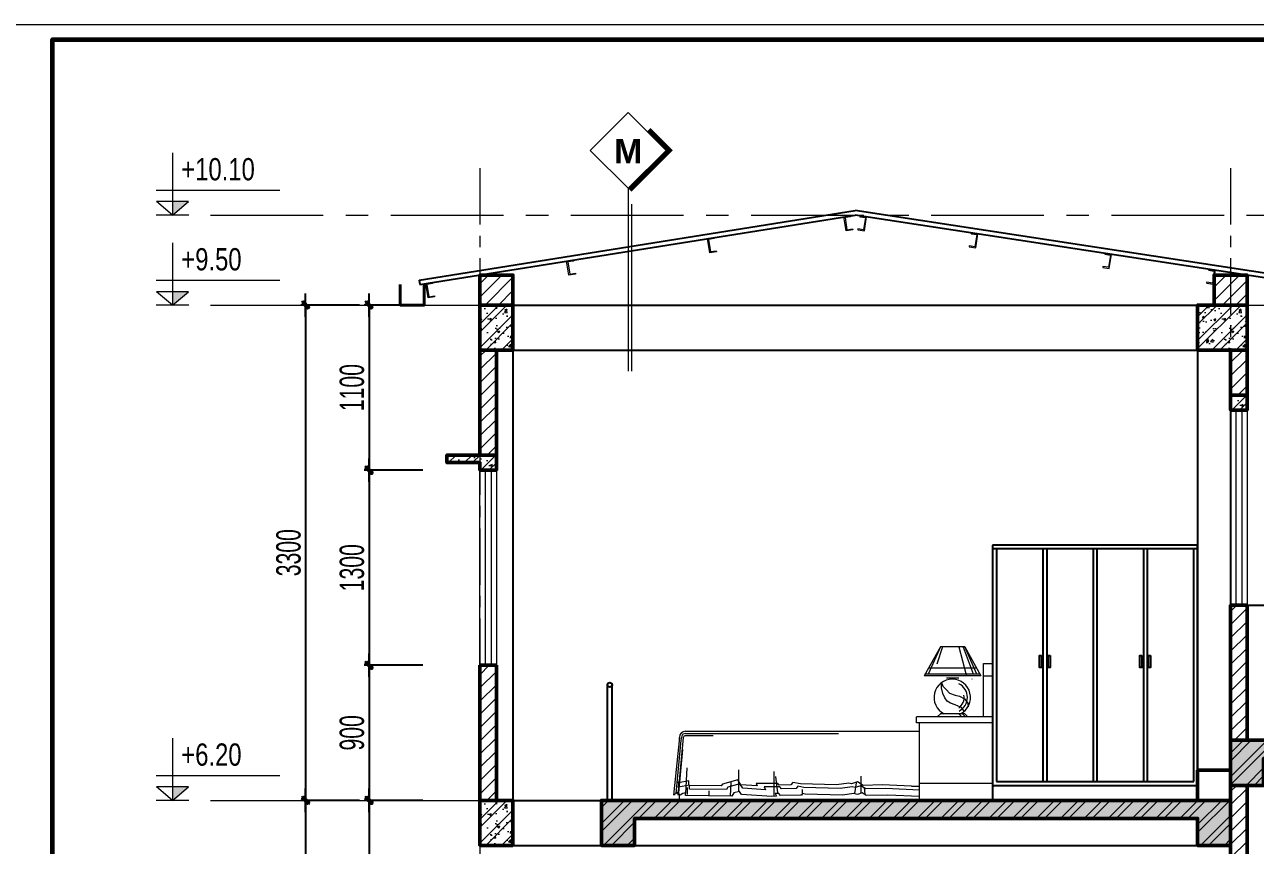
# Model space of a CAD drawing. Header units: millimetres. Extents: x 596422 to 1674380, y -367470 to 58862.
# Drawn here: x 724614 to 732810, y -22681 to -17213 of the extents above; entities that cross this region are included whole.
import ezdxf
from ezdxf.enums import TextEntityAlignment as Align

# ---------------------------------------------------------------- set-up
doc = ezdxf.new("R2010")
doc.units = ezdxf.units.MM
doc.header["$LTSCALE"] = 600
doc.header["$MEASUREMENT"] = 0
doc.linetypes.add('CENTER', pattern=[2, 1.25, -0.25, 0.25, -0.25])
doc.linetypes.add('CENTERX2', pattern=[4, 2.5, -0.5, 0.5, -0.5])
doc.layers.get('0').update_dxf_attribs({"lineweight": 0})
doc.layers.get('Defpoints').update_dxf_attribs({"lineweight": 0})
for name, color, linetype, lineweight in [('EG Dim', 8, 'Continuous', 18), ('LC Hatch', 252, 'Continuous', 9), ('LC Net dam2', 6, 'Continuous', 40), ('LC Net thay', 7, 'Continuous', 25), ('NET KY HIEU', 31, 'Continuous', 20), ('NET THEP', 1, 'Continuous', 20), ('truc', 76, 'CENTER', 9), ('VAT DUNG TV', 253, 'Continuous', 9), ('wall', 30, 'Continuous', 50)]:
    doc.layers.add(name, color=color, linetype=linetype, lineweight=lineweight)
for name, color, linetype in [('Khungten_LCDI', 7, 'Continuous'), ('Kichthuoc', 9, 'Continuous'), ('THIET-BI', 21, 'Continuous')]:
    doc.layers.add(name, color=color, linetype=linetype)
doc.styles.add('CHU THUONG', font='chhbg.shx', dxfattribs={"width": 0.8, "height": 220})
doc.styles.add('CHU TO', font='VHARIALB.TTF')
doc.styles.add('HOATBIF', font='hoatbif.shx', dxfattribs={"width": 0.65})
doc.styles.add('Khungten', font='VHAVAN.TTF', dxfattribs={"width": 0.9, "height": 5000})
doc.styles.add('Title', font='VHAVAN.TTF', dxfattribs={"width": 0.8})
doc.dimstyles.new('1-100', dxfattribs={"dimscale": 300, "dimtxt": 1.2, "dimasz": 0.25, "dimexe": 0.5, "dimexo": 0, "dimgap": 0.3, "dimtad": 1, "dimdec": 0, "dimzin": 0, "dimdsep": 46, "dimtxsty": 'HOATBIF', "dimblk1": 'DOT', "dimblk2": 'DOT', "dimsah": 1, "dimcen": -1, "dimdle": 1, "dimclrd": 256, "dimclre": 256, "dimclrt": 4, "dimadec": 3, "dimazin": 2, "dimtfac": 0.333333, "dimtdec": 0, "dimtix": 1, "dimtmove": 2, "dimatfit": 3, "dimldrblk": 'DOT', "dimfxl": 1, "dimtvp": 0.833333, "dimtolj": 1, "dimtzin": 0, "dimarcsym": 0})

# ---------------------------------------------------------------- blocks, each defined once
blk = doc.blocks.new('LCDI-new')
at = {"layer": 'Defpoints', "lineweight": 0}
blk.add_lwpolyline([(-1626044.71, 488105.01), (-1626044.71, 488402.01), (-1625624.71, 488402.01), (-1625624.71, 488105.01)], close=True, dxfattribs=at)
at = {"layer": 'Khungten_LCDI', "color": 5, "lineweight": 60}
blk.add_lwpolyline([(-1626032.71, 488107.01), (-1626032.71, 488400.01), (-1625626.71, 488400.01), (-1625626.71, 488107.01)], close=True, dxfattribs=at)
at = {"color": 2, "style": 'Title', "width": 1.824646}
for tag, p, p2 in [('TENBANVE1', (-1625663.58, 488164.65), (-1625629.32, 488164.65)), ('TENBANVE2', (-1625663.58, 488157.89), (-1625629.32, 488157.89))]:
    blk.add_attdef(tag, text='', height=2.5, dxfattribs=at).set_placement(p, p2, align=Align.FIT)
at = {"color": 7, "style": 'Khungten', "width": 0.8}
for tag, p in [('REVISION', (-1625637.72, 488146.05)), ('NGAYHT', (-1625637.25, 488137.42))]:
    blk.add_attdef(tag, text='', height=2, dxfattribs=at).set_placement(p, align=Align.CENTER)
at = {"color": 2, "style": 'Title', "width": 0.7}
blk.add_attdef('SOBANVE', text='', height=2.5, dxfattribs=at).set_placement((-1625637.09, 488114.55), align=Align.CENTER)
blk = doc.blocks.new('DOT')
at = {"layer": 'Kichthuoc'}
blk.add_line((-3, 0), (3, 0), dxfattribs=at)
at = {"layer": 'Kichthuoc', "color": 4}
blk.add_line((-1, -1), (1, 1), dxfattribs=at)
blk.add_lwpolyline([(0.5, 1), (-1, -0.5), (-0.5, -1), (1, 0.5)], close=True, dxfattribs=at)
blk = doc.blocks.new('*D226')
at = {"layer": 'Defpoints', "color": 0, "transparency": 16777216}
for p in [(726844, -22381.1), (726485.3, -25681.1), (726844, -25681.1)]:
    blk.add_point(p, dxfattribs=at)
at = {"layer": 'EG Dim', "lineweight": -2, "transparency": 16777216}
for p, q in [((726844, -22381.1), (726452.8, -22381.1)), ((726485.3, -22407.1), (726485.3, -25655.1)), ((726844, -25681.1), (726452.8, -25681.1))]:
    blk.add_line(p, q, dxfattribs=at)
at = {"layer": 'EG Dim', "lineweight": -2, "transparency": 16777216, "xscale": 26, "yscale": 26, "zscale": 26}
for p, rotation in [((726485.3, -22381.1), 90), ((726485.3, -25681.1), 270)]:
    blk.add_blockref('DOT', p, dxfattribs=dict(at, rotation=rotation))
at = {"layer": 'EG Dim', "color": 4, "transparency": 16777216, "insert": (726371.6, -24031.1), "char_height": 162.5, "attachment_point": 5, "rotation": 90, "style": 'HOATBIF'}
blk.add_mtext('\\A1;3300', dxfattribs=at)
blk = doc.blocks.new('_Dot')
at = {"color": 0, "linetype": 'ByBlock', "lineweight": -2}
blk.add_line((-0.5, 0), (-1, 0), dxfattribs=at)
at = {"color": 0, "linetype": 'ByBlock', "const_width": 0.5}
blk.add_lwpolyline([(-0.25, 0, 1), (0.25, 0, 1)], format="xyb", close=True, dxfattribs=at)
blk = doc.blocks.new('*D227')
at = {"layer": 'Defpoints', "color": 0, "transparency": 16777216}
for p in [(726844, -19081.1), (726485.3, -22381.1), (726844, -22381.1)]:
    blk.add_point(p, dxfattribs=at)
at = {"layer": 'EG Dim', "lineweight": -2, "transparency": 16777216}
for p, q in [((726844, -19081.1), (726452.8, -19081.1)), ((726485.3, -19107.1), (726485.3, -22355.1)), ((726844, -22381.1), (726452.8, -22381.1))]:
    blk.add_line(p, q, dxfattribs=at)
at = {"layer": 'EG Dim', "lineweight": -2, "transparency": 16777216, "xscale": 26, "yscale": 26, "zscale": 26}
for p, rotation in [((726485.3, -19081.1), 90), ((726485.3, -22381.1), 270)]:
    blk.add_blockref('DOT', p, dxfattribs=dict(at, rotation=rotation))
at = {"layer": 'EG Dim', "color": 4, "transparency": 16777216, "insert": (726371.6, -20731.1), "char_height": 162.5, "attachment_point": 5, "rotation": 90, "style": 'HOATBIF'}
blk.add_mtext('\\A1;3300', dxfattribs=at)
blk = doc.blocks.new('*D233')
at = {"layer": 'Defpoints', "color": 0, "transparency": 16777216}
for p in [(727266.4, -22381.1), (726907.6, -23481.1), (727266.4, -23481.1)]:
    blk.add_point(p, dxfattribs=at)
at = {"layer": 'EG Dim', "lineweight": -2, "transparency": 16777216}
for p, q in [((727266.4, -22381.1), (726875.1, -22381.1)), ((726907.6, -22407.1), (726907.6, -23455.1)), ((727266.4, -23481.1), (726875.1, -23481.1))]:
    blk.add_line(p, q, dxfattribs=at)
at = {"layer": 'EG Dim', "lineweight": -2, "transparency": 16777216, "xscale": 26, "yscale": 26, "zscale": 26}
for p, rotation in [((726907.6, -22381.1), 90), ((726907.6, -23481.1), 270)]:
    blk.add_blockref('DOT', p, dxfattribs=dict(at, rotation=rotation))
at = {"layer": 'EG Dim', "color": 4, "transparency": 16777216, "insert": (726793.9, -22931.1), "char_height": 162.5, "attachment_point": 5, "rotation": 90, "style": 'HOATBIF'}
blk.add_mtext('\\A1;1100', dxfattribs=at)
blk = doc.blocks.new('*D234')
at = {"layer": 'Defpoints', "color": 0, "transparency": 16777216}
for p in [(727266.4, -21481.1), (726907.6, -22381.1), (727266.4, -22381.1)]:
    blk.add_point(p, dxfattribs=at)
at = {"layer": 'EG Dim', "lineweight": -2, "transparency": 16777216}
for p, q in [((727266.4, -21481.1), (726875.1, -21481.1)), ((726907.6, -21507.1), (726907.6, -22355.1)), ((727266.4, -22381.1), (726875.1, -22381.1))]:
    blk.add_line(p, q, dxfattribs=at)
at = {"layer": 'EG Dim', "lineweight": -2, "transparency": 16777216, "xscale": 26, "yscale": 26, "zscale": 26}
for p, rotation in [((726907.6, -21481.1), 90), ((726907.6, -22381.1), 270)]:
    blk.add_blockref('DOT', p, dxfattribs=dict(at, rotation=rotation))
at = {"layer": 'EG Dim', "color": 4, "transparency": 16777216, "insert": (726793.9, -21931.1), "char_height": 162.5, "attachment_point": 5, "rotation": 90, "style": 'HOATBIF'}
blk.add_mtext('\\A1;900', dxfattribs=at)
blk = doc.blocks.new('*D235')
at = {"layer": 'Defpoints', "color": 0, "transparency": 16777216}
for p in [(727266.4, -20181.1), (726907.6, -21481.1), (727266.4, -21481.1)]:
    blk.add_point(p, dxfattribs=at)
at = {"layer": 'EG Dim', "lineweight": -2, "transparency": 16777216}
for p, q in [((727266.4, -20181.1), (726875.1, -20181.1)), ((726907.6, -20207.1), (726907.6, -21455.1)), ((727266.4, -21481.1), (726875.1, -21481.1))]:
    blk.add_line(p, q, dxfattribs=at)
at = {"layer": 'EG Dim', "lineweight": -2, "transparency": 16777216, "xscale": 26, "yscale": 26, "zscale": 26}
for p, rotation in [((726907.6, -20181.1), 90), ((726907.6, -21481.1), 270)]:
    blk.add_blockref('DOT', p, dxfattribs=dict(at, rotation=rotation))
at = {"layer": 'EG Dim', "color": 4, "transparency": 16777216, "insert": (726793.9, -20831.1), "char_height": 162.5, "attachment_point": 5, "rotation": 90, "style": 'HOATBIF'}
blk.add_mtext('\\A1;1300', dxfattribs=at)
blk = doc.blocks.new('*D236')
at = {"layer": 'Defpoints', "color": 0, "transparency": 16777216}
for p in [(727266.4, -19081.1), (726907.6, -20181.1), (727266.4, -20181.1)]:
    blk.add_point(p, dxfattribs=at)
at = {"layer": 'EG Dim', "lineweight": -2, "transparency": 16777216}
for p, q in [((727266.4, -19081.1), (726875.1, -19081.1)), ((726907.6, -19107.1), (726907.6, -20155.1)), ((727266.4, -20181.1), (726875.1, -20181.1))]:
    blk.add_line(p, q, dxfattribs=at)
at = {"layer": 'EG Dim', "lineweight": -2, "transparency": 16777216, "xscale": 26, "yscale": 26, "zscale": 26}
for p, rotation in [((726907.6, -19081.1), 90), ((726907.6, -20181.1), 270)]:
    blk.add_blockref('DOT', p, dxfattribs=dict(at, rotation=rotation))
at = {"layer": 'EG Dim', "color": 4, "transparency": 16777216, "insert": (726793.9, -19631.1), "char_height": 162.5, "attachment_point": 5, "rotation": 90, "style": 'HOATBIF'}
blk.add_mtext('\\A1;1100', dxfattribs=at)
blk = doc.blocks.new('coss')
at = {"layer": 'NET KY HIEU', "color": 7}
for p, q in [((0, 544), (0, 0)), ((938, 215), (-142, 215)), ((0, 0), (-141, 117)), ((141, 117), (-141, 117)), ((0, 0), (141, 117))]:
    blk.add_line(p, q, dxfattribs=at)
at = {"layer": 'NET KY HIEU', "color": 1, "ltscale": 600}
blk.add_line((142, 0), (-142, 0), dxfattribs=at)
at = {"layer": 'NET KY HIEU', "ltscale": 600}
blk.add_solid([(0, 0), (0, 117), (141, 117)], dxfattribs=at)
at = {"layer": 'NET KY HIEU', "color": 4, "style": 'CHU THUONG', "width": 0.8}
blk.add_attdef('%%P0.000', text='', height=195, dxfattribs=at).set_placement((77, 400), align=Align.MIDDLE_LEFT)
blk = doc.blocks.new('*U237')
at = {"layer": 'NET KY HIEU', "color": 1, "lineweight": -2, "ltscale": 600}
blk.add_line((30, -145), (30, -1663), dxfattribs=at)
blk.add_wipeout([(0, 688), (-344, 344), (0, 0), (344, 344)])
at = {"layer": 'NET KY HIEU', "color": 7, "lineweight": -2, "ltscale": 600}
blk.add_line((0, 0), (0, -1663), dxfattribs=at)
at = {"layer": 'NET KY HIEU', "color": 7, "linetype": 'Continuous', "lineweight": -2}
blk.add_lwpolyline([(0, 0), (344, 344), (0, 688), (-344, 344)], close=True, dxfattribs=at)
at = {"layer": 'NET KY HIEU', "linetype": 'Continuous', "lineweight": -2, "const_width": 44.2}
blk.add_lwpolyline([(16, -16), (375, 344), (188, 532)], dxfattribs=at)
at = {"layer": 'NET KY HIEU', "color": 4, "lineweight": -2, "style": 'CHU TO'}
blk.add_attdef('N1', text='', height=221, dxfattribs=at).set_placement((0, 336), align=Align.MIDDLE)
blk = doc.blocks.new('bed9')
for p, q in [((1930.9, 1136.2), (1812.1, 922.5)), ((1930.9, 1136.2), (1840.9, 933.8)), ((1947.4, 1136.2), (1904, 1008.6)), ((2110.9, 1136.2), (1930.9, 1136.2)), ((2067.9, 1135.3), (2120.8, 930.2)), ((2099.5, 1134.1), (2174.7, 935.9)), ((2200.9, 933.8), (2110.9, 1136.2)), ((2110.9, 1136.2), (2229.6, 922.5)), ((2250, 618.8), (2250, 1012.5)), ((2250, 1012.5), (2317.5, 1012.5)), ((2317.5, 0), (2317.5, 1012.5)), ((2229.6, 922.5), (1812.1, 922.5)), ((2223.4, 933.8), (1818.4, 933.8)), ((2198.4, 978.8), (1843.4, 978.8)), ((2250, 922.5), (2317.5, 922.5)), ((1938.9, 871.4), (1950.3, 846.3)), ((1938.9, 862.2), (1938.9, 871.4)), ((1938.9, 832.6), (1938.9, 862.2)), ((1948.1, 791.5), (1938.9, 832.6)), ((1950.3, 846.3), (1973.2, 821.2)), ((1973.2, 821.2), (1998.3, 793.8)), ((2068.4, 903.3), (1975.9, 903.3)), ((1964, 759.6), (1948.1, 791.5)), ((1982.3, 734.5), (1964, 759.6)), ((2005.1, 718.6), (1982.3, 734.5)), ((1998.3, 793.8), (2039.4, 777.9)), ((2039.4, 777.9), (2071.3, 771)), ((2071.3, 771), (2110.1, 750.5)), ((2110.1, 750.5), (2133, 718.6)), ((1930.9, 641.2), (1908.4, 618.8)), ((2110.9, 641.2), (1930.9, 641.2)), ((2039.4, 707.2), (2005.1, 718.6)), ((2062.2, 698.1), (2039.4, 707.2)), ((2087.3, 686.7), (2062.2, 698.1)), ((2066.8, 641.5), (2086.1, 620.3)), ((2107.8, 659.3), (2087.3, 686.7)), ((2095.7, 641.5), (2113, 622.2)), ((2110.9, 641.2), (2133.4, 618.8)), ((2133, 718.6), (2137.5, 693.5)), ((2317.5, 618.8), (1755, 618.8)), ((1755, 573.8), (1755, 618.8)), ((2317.5, 573.8), (1755, 573.8)), ((1777.5, 0), (1777.5, 573.8)), ((-42.6, 39.3), (3, 464.3)), ((-8.4, 39.3), (29.5, 464.3)), ((0, 436.8), (0, 466.4)), ((18.1, 475.7), (10.5, 445.4)), ((25.7, 490.9), (18.1, 475.7)), ((48.5, 494.7), (25.7, 490.9)), ((29.5, 464.3), (37.1, 479.5)), ((37.1, 479.5), (63.7, 479.5)), ((45, 511.4), (1777.5, 511.4)), ((45, 494.6), (1176.8, 494.6)), ((63.7, 479.5), (249.9, 479.5)), ((10.5, 445.4), (-27.4, 50.7)), ((-4.6, 54.5), (25.7, 377.1)), ((48.5, 50.7), (56.1, 240.4)), ((439.8, 65.8), (439.8, 225.2)), ((702, 31.7), (702, 213.9)), ((70.5, 144.4), (-7.8, 128.7)), ((-7.8, 128.7), (-6.6, 139.9)), ((-6.8, 96.5), (-2.3, 138.5)), ((-5.9, 97.1), (-6.8, 96.5)), ((74.5, 113.1), (-5.9, 97.1)), ((59.9, 43.1), (59.9, 96.2)), ((70.5, 109.8), (70.5, 144.4)), ((309, 107.2), (70.5, 109.8)), ((74.5, 83.8), (74.5, 113.1)), ((317.9, 120.5), (309, 107.2)), ((431, 151.3), (317.9, 120.5)), ((358.6, 97.2), (347.6, 80.8)), ((447.9, 121.6), (358.6, 97.2)), ((379, 31.7), (382.8, 138)), ((454.7, 115.8), (431, 151.3)), ((468.8, 90.3), (447.9, 121.6)), ((575.3, 107.6), (454.7, 115.8)), ((568, 125.8), (575.3, 107.6)), ((728.1, 125.8), (568, 125.8)), ((743.4, 99.5), (627.9, 99.5)), ((627.9, 99.5), (636.1, 78.9)), ((728.6, 54.5), (713.4, 175.9)), ((738.8, 111.4), (728.1, 125.8)), ((824.9, 113.7), (738.8, 111.4)), ((754.4, 84.9), (743.4, 99.5)), ((838, 133.3), (824.9, 113.7)), ((895.7, 121.8), (838, 133.3)), ((875, 104.5), (863.8, 87.7)), ((919.8, 95.5), (875, 104.5)), ((1161.8, 114.5), (895.7, 121.8)), ((1189.6, 88.2), (919.8, 95.5)), ((1253.9, 127.1), (1161.8, 114.5)), ((1278.9, 100.3), (1189.6, 88.2)), ((1274.1, 121.3), (1253.9, 127.1)), ((1318.6, 136.1), (1274.1, 121.3)), ((1301.2, 94), (1278.9, 100.3)), ((1298.4, 50.7), (1309.8, 130.4)), ((1342.3, 107.6), (1301.2, 94)), ((1358.8, 111), (1318.6, 136.1)), ((1379.2, 84.6), (1342.3, 107.6)), ((1344, 54.5), (1344, 179.7)), ((1500.6, 114.4), (1358.8, 111)), ((1374.4, 43.1), (1370.6, 96.2)), ((1717.1, 103.8), (1500.6, 114.4)), ((1717.1, 103.8), (1771.3, 103.8)), ((2317.5, 123.8), (1777.5, 123.8)), ((-19.8, 58.3), (-42.6, 39.3)), ((-27.4, 50.7), (-12.2, 58.3)), ((-0.8, 46.9), (-19.8, 58.3)), ((-12.2, 58.3), (-8.4, 39.3)), ((6.7, 39.3), (-0.8, 46.9)), ((0, 0), (0, 46)), ((0, 0), (2317.5, 0)), ((25.7, 50.7), (6.7, 39.3)), ((44.7, 54.5), (25.7, 50.7)), ((44.7, 35.5), (44.7, 54.5)), ((386.6, 31.7), (44.7, 35.5)), ((347.6, 80.8), (74.5, 83.8)), ((219.5, 31.7), (219.5, 69.6)), ((401.8, 54.5), (386.6, 31.7)), ((443.6, 65.8), (401.8, 54.5)), ((458.8, 43.1), (443.6, 65.8)), ((683, 27.9), (458.8, 43.1)), ((636.1, 78.9), (468.8, 90.3)), ((717.2, 31.7), (683, 27.9)), ((736.2, 50.7), (709.6, 50.7)), ((709.6, 50.7), (717.2, 31.7)), ((747.5, 35.5), (736.2, 50.7)), ((895.7, 39.3), (747.5, 35.5)), ((863.8, 87.7), (754.4, 84.9)), ((903.3, 39.3), (895.7, 39.3)), ((910.9, 50.7), (903.3, 39.3)), ((910.9, 50.7), (910.9, 81)), ((929.9, 46.9), (910.9, 50.7)), ((1207.2, 39.3), (929.9, 46.9)), ((1290.8, 50.7), (1207.2, 39.3)), ((1317.4, 43.1), (1290.8, 50.7)), ((1351.6, 54.5), (1317.4, 43.1)), ((1382, 35.5), (1351.6, 54.5)), ((1526.9, 88.1), (1379.2, 84.6)), ((1541.5, 39.3), (1382, 35.5)), ((1777.5, 75.8), (1526.9, 88.1)), ((1777.5, 27.7), (1541.5, 39.3))]:
    blk.add_line(p, q)
for centre, radius, start, end in [((2018.8, 761.9), 135, 296.68484, 243.31516), ((2018.8, 761.9), 112.5, 296.68484, 63.84527), ((2164.5, 900.6), 0.562, 270, 0), ((2005.6, 763.1), 101.2, 306.98075, 8.52996), ((45, 466.4), 45, 90, 180)]:
    blk.add_arc(centre, radius, start, end)
blk = doc.blocks.new('A$C4ADF48BE')
at = {"layer": 'THIET-BI', "color": 0}
for p, q in [((0, 1700), (0, 0)), ((1365, 1700), (0, 1700)), ((1365, 1675), (0, 1675)), ((25, 1675), (25, 125)), ((335, 1675), (335, 125)), ((360, 1675), (360, 125)), ((670, 1675), (670, 125)), ((695, 1675), (695, 125)), ((1005, 1675), (1005, 125)), ((1030, 1675), (1030, 125)), ((1340, 125), (1340, 1675)), ((1365, 0), (1365, 1700)), ((0, 100), (1365, 100)), ((25, 125), (1340, 125)), ((0, 0), (1365, 0))]:
    blk.add_line(p, q, dxfattribs=at)
for points in [[(325, 966), (325, 884.2), (311.4, 884.2), (311.4, 966)], [(383, 966), (383, 884.2), (369.3, 884.2), (369.3, 966)], [(993.6, 966), (993.6, 884.2), (980, 884.2), (980, 966)], [(1051.6, 966), (1051.6, 884.2), (1037.9, 884.2), (1037.9, 966)]]:
    blk.add_lwpolyline(points, close=True, dxfattribs=at)

msp = doc.modelspace()

# ---------------------------------------------------------------- hatches: boundary and pattern name
at = {"layer": 'LC Hatch', "ltscale": 2}
h = msp.add_hatch(dxfattribs=at)
h.set_pattern_fill('ANSI31', color=256, scale=500, double=1)
h.set_pattern_definition([(45, (-916314.13, -208380.653), (-44.1941738, 44.1941738), [])])
h.paths.add_polyline_path([(727865.6, -18881.1), (727645.6, -18881.1), (727645.6, -19081.1), (727865.5, -19081.2)])
h = msp.add_hatch(dxfattribs=at)
h.set_pattern_fill('ANSI31', color=256, scale=500, double=1)
h.set_pattern_definition([(45, (-911314.46, -208380.653), (-44.1941738, 44.1941738), [])])
h.paths.add_polyline_path([(732755.2, -18881.1), (732535.2, -18881.1), (732535.2, -19081), (732755.2, -19081.1)])
at = {"layer": 'LC Hatch'}
h = msp.add_hatch(dxfattribs=at)
h.set_pattern_fill('THEP', color=256, scale=300)
h.set_pattern_definition([(45, (13666.39, -15173.25), (-79.549513, 79.549513), []), (45, (13719.43, -15173.25), (-79.549513, 79.549513), [])])
h.paths.add_polyline_path([(727865.6, -19381.1), (727645.6, -19381.1), (727645.6, -19081.1), (727865.6, -19081.1)])
h = msp.add_hatch(dxfattribs=at)
h.set_pattern_fill('AR-CONC', color=256, scale=20)
h.set_pattern_definition([(50, (13666.39, -15173.25), (143.452037, -12.550427), [15, -165]), (355, (13666.39, -15173.25), (-27.750267, 150.438427), [12, -132]), (100.4514, (13678.35, -15174.3), (115.701876, 137.887908), [12.748038, -140.228422]), (46.1842, (13666.4, -15133.25), (213.44821, -33.103803), [22.5, -247.5]), (96.6356, (13684.18, -15136), (186.93254, 194.823574), [19.12206, -210.3426]), (351.1842, (13666.4, -15133.25), (186.93239, 194.82372), [18, -198]), (21, (13686.39, -15143.25), (119.38141, -80.523778), [15, -165]), (326, (13686.39, -15143.25), (48.663066, 145.03001), [12, -132]), (71.4514, (13696.34, -15149.96), (168.044526, 64.5061), [12.748038, -140.228422]), (37.5, (13666.39, -15173.25), (2.431971, 66.5787708), [0, -130.4, 0, -134, 0, -132.5]), (7.5, (13666.39, -15173.25), (52.6139075, 78.8823424), [0, -76.4, 0, -127.4, 0, -50.5]), (327.5, (13621.79, -15173.25), (106.7644872, -4.5109743), [0, -50, 0, -156, 0, -207]), (317.5, (13601.79, -15173.25), (116.637234, 20.020996), [0, -65, 0, -103.6, 0, -147])])
h.paths.add_polyline_path([(727865.6, -19381.1), (727645.6, -19381.1), (727645.6, -19081.1), (727865.6, -19081.1)])
h = msp.add_hatch(dxfattribs=at)
h.set_pattern_fill('THEP', color=256, scale=300)
h.set_pattern_definition([(45, (18556.06, -15173.09), (-79.549513, 79.549513), []), (45, (18609.09, -15173.09), (-79.549513, 79.549513), [])])
h.paths.add_polyline_path([(732755.2, -19381), (732425.5, -19381.1), (732425.2, -19081.1), (732755.2, -19081)])
h = msp.add_hatch(dxfattribs=at)
h.set_pattern_fill('AR-CONC', color=256, scale=20)
h.set_pattern_definition([(50, (18556.06, -15173.09), (143.452037, -12.550427), [15, -165]), (355, (18556.06, -15173.09), (-27.750267, 150.438427), [12, -132]), (100.4514, (18568.01, -15174.13), (115.701876, 137.887908), [12.748038, -140.228422]), (46.1842, (18556.06, -15133.09), (213.44821, -33.103803), [22.5, -247.5]), (96.6356, (18573.85, -15135.85), (186.93254, 194.823574), [19.12206, -210.3426]), (351.1842, (18556.06, -15133.09), (186.93239, 194.82372), [18, -198]), (21, (18576.06, -15143.09), (119.38141, -80.523778), [15, -165]), (326, (18576.06, -15143.09), (48.663066, 145.03001), [12, -132]), (71.4514, (18586.01, -15149.8), (168.044526, 64.5061), [12.748038, -140.228422]), (37.5, (18556.06, -15173.087), (2.431971, 66.5787708), [0, -130.4, 0, -134, 0, -132.5]), (7.5, (18556.06, -15173.09), (52.6139075, 78.8823424), [0, -76.4, 0, -127.4, 0, -50.5]), (327.5, (18511.46, -15173.09), (106.7644872, -4.5109743), [0, -50, 0, -156, 0, -207]), (317.5, (18491.46, -15173.09), (116.637234, 20.020996), [0, -65, 0, -103.6, 0, -147])])
h.paths.add_polyline_path([(732755.2, -19381), (732425.5, -19381.1), (732425.2, -19081.1), (732755.2, -19081)])
at = {"layer": 'LC Hatch', "ltscale": 2}
h = msp.add_hatch(dxfattribs=at)
h.set_pattern_fill('ANSI31', color=256, scale=500, double=1)
h.set_pattern_definition([(45, (-916314.13, -211780.35), (-44.1941738, 44.1941738), [])])
h.paths.add_polyline_path([(727645.6, -20081.1), (727755.6, -20081.1), (727755.6, -19381.1), (727645.6, -19381.1)])
h.paths.add_polyline_path([(727755.6, -21481.1), (727645.6, -21481.1), (727645.6, -22381.1), (727755.6, -22381.1)])
h = msp.add_hatch(dxfattribs=at)
h.set_pattern_fill('ANSI31', color=256, scale=500, double=1)
h.set_pattern_definition([(45, (-911314.29, -211380.37), (-44.1941738, 44.1941738), [])])
h.paths.add_polyline_path([(732755.3, -19381), (732645.4, -19381), (732645.4, -19681.1), (732755.4, -19681.1)])
at = {"layer": 'LC Hatch'}
h = msp.add_hatch(dxfattribs=at)
h.set_pattern_fill('AR-CONC', color=256, scale=20)
h.set_pattern_definition([(50, (6177.1, 6599.98), (143.452037, -12.550427), [15, -165]), (355, (6177.1, 6599.98), (-27.750267, 150.438427), [12, -132]), (100.4514, (6189.06, 6598.94), (115.701876, 137.887908), [12.748038, -140.228422]), (46.1842, (6177.1, 6639.98), (213.44821, -33.103803), [22.5, -247.5]), (96.6356, (6194.9, 6637.23), (186.93254, 194.823574), [19.12206, -210.3426]), (351.1842, (6177.1, 6639.98), (186.93239, 194.82372), [18, -198]), (21, (6197.1, 6629.98), (119.38141, -80.523778), [15, -165]), (326, (6197.1, 6629.98), (48.663066, 145.03001), [12, -132]), (71.4514, (6207.05, 6623.27), (168.044526, 64.5061), [12.748038, -140.228422]), (37.5, (6177.104, 6599.984), (2.431971, 66.5787708), [0, -130.4, 0, -134, 0, -132.5]), (7.5, (6177.104, 6599.984), (52.6139075, 78.8823424), [0, -76.4, 0, -127.4, 0, -50.5]), (327.5, (6132.504, 6599.984), (106.7644872, -4.5109743), [0, -50, 0, -156, 0, -207]), (317.5, (6112.5, 6599.98), (116.637234, 20.020996), [0, -65, 0, -103.6, 0, -147])])
h.paths.add_polyline_path([(732645.4, -19681.1), (732645.4, -19781.1), (732755.4, -19781.1), (732755.4, -19681.1)])
h = msp.add_hatch(dxfattribs=at)
h.set_pattern_fill('THEP', color=256, scale=300)
h.set_pattern_definition([(45, (6177.1, 6599.98), (-79.549513, 79.549513), []), (45, (6230.14, 6599.98), (-79.549513, 79.549513), [])])
h.paths.add_polyline_path([(732645.4, -19681.1), (732645.4, -19781.1), (732755.4, -19781.1), (732755.4, -19681.1)])
h = msp.add_hatch(dxfattribs=at)
h.set_pattern_fill('AR-CONC', color=256, scale=20)
h.set_pattern_definition([(50, (1177.27, 6200), (143.452037, -12.550427), [15, -165]), (355, (1177.27, 6200), (-27.750267, 150.438427), [12, -132]), (100.4514, (1189.23, 6198.96), (115.701876, 137.887908), [12.748038, -140.228422]), (46.1842, (1177.27, 6240), (213.44821, -33.103803), [22.5, -247.5]), (96.6356, (1195.06, 6237.24), (186.93254, 194.823574), [19.12206, -210.3426]), (351.1842, (1177.27, 6240), (186.93239, 194.82372), [18, -198]), (21, (1197.27, 6230), (119.38141, -80.523778), [15, -165]), (326, (1197.27, 6230), (48.663066, 145.03001), [12, -132]), (71.4514, (1207.22, 6223.29), (168.044526, 64.5061), [12.748038, -140.228422]), (37.5, (1177.27, 6200), (2.431971, 66.5787708), [0, -130.4, 0, -134, 0, -132.5]), (7.5, (1177.27, 6200), (52.6139075, 78.8823424), [0, -76.4, 0, -127.4, 0, -50.5]), (327.5, (1132.67, 6200), (106.7644872, -4.5109743), [0, -50, 0, -156, 0, -207]), (317.5, (1112.67, 6200), (116.637234, 20.020996), [0, -65, 0, -103.6, 0, -147])])
h.paths.add_polyline_path([(727755.6, -20131.1), (727755.6, -20181.1), (727645.6, -20181.1), (727645.6, -20131.1), (727425.6, -20131.1), (727425.6, -20081.1), (727755.6, -20081.1)])
h = msp.add_hatch(dxfattribs=at)
h.set_pattern_fill('THEP', color=256, scale=300)
h.set_pattern_definition([(45, (1177.27, 6200), (-79.549513, 79.549513), []), (45, (1230.3, 6200), (-79.549513, 79.549513), [])])
h.paths.add_polyline_path([(727755.6, -20131.1), (727755.6, -20181.1), (727645.6, -20181.1), (727645.6, -20131.1), (727425.6, -20131.1), (727425.6, -20081.1), (727755.6, -20081.1)])
at = {"layer": 'LC Hatch', "ltscale": 2}
h = msp.add_hatch(dxfattribs=at)
h.set_pattern_fill('ANSI31', color=256, scale=500, double=1)
h.set_pattern_definition([(45, (-911314.29, -213480.385), (-44.1941738, 44.1941738), [])])
h.paths.add_polyline_path([(732645.5, -21981.1), (732755.4, -21981.1), (732755.2, -21081.1), (732645.4, -21081.1)])
at = {"layer": 'LC Hatch'}
h = msp.add_hatch(dxfattribs=at)
h.set_pattern_fill('THEP', color=256, scale=300)
h.set_pattern_definition([(45, (1177.27, 3300), (-79.549513, 79.549513), []), (45, (1230.3, 3300), (-79.549513, 79.549513), [])])
h.paths.add_polyline_path([(736745.5, -22101.1), (736745.5, -22101), (737735.3, -22101), (737735.3, -22263), (737845.4, -22281), (737845.4, -21981), (737735.4, -21981), (737735.4, -21981), (736745.4, -21981.1), (736745.4, -21981.1), (732645.4, -21981.1), (732645.4, -22281.1), (732865.4, -22281.1), (732865.4, -22101.1), (736525.4, -22101.1), (736525.4, -22281.1), (736745.4, -22281.1), (736745.4, -22101)])
h = msp.add_hatch(dxfattribs=at)
h.set_pattern_fill('AR-CONC', color=256, scale=20)
h.set_pattern_definition([(50, (1177.27, 3300), (143.452037, -12.550427), [15, -165]), (355, (1177.27, 3300), (-27.750267, 150.438427), [12, -132]), (100.4514, (1189.22, 3298.95), (115.701876, 137.887908), [12.748038, -140.228422]), (46.1842, (1177.27, 3340), (213.44821, -33.103803), [22.5, -247.5]), (96.6356, (1195.05, 3337.24), (186.93254, 194.823574), [19.12206, -210.3426]), (351.1842, (1177.27, 3340), (186.93239, 194.82372), [18, -198]), (21, (1197.27, 3330), (119.38141, -80.523778), [15, -165]), (326, (1197.27, 3330), (48.663066, 145.03001), [12, -132]), (71.4514, (1207.21, 3323.29), (168.044526, 64.5061), [12.748038, -140.228422]), (37.5, (1177.265, 3300), (2.431971, 66.5787708), [0, -130.4, 0, -134, 0, -132.5]), (7.5, (1177.265, 3300), (52.6139075, 78.8823424), [0, -76.4, 0, -127.4, 0, -50.5]), (327.5, (1132.665, 3300), (106.7644872, -4.5109743), [0, -50, 0, -156, 0, -207]), (317.5, (1112.67, 3300), (116.637234, 20.020996), [0, -65, 0, -103.6, 0, -147])])
h.paths.add_polyline_path([(736745.5, -22101.1), (736745.5, -22101), (737735.3, -22101), (737735.3, -22263), (737845.4, -22281), (737845.4, -21981), (737735.4, -21981), (737735.4, -21981), (736745.4, -21981.1), (736745.4, -21981.1), (732645.4, -21981.1), (732645.4, -22281.1), (732865.4, -22281.1), (732865.4, -22101.1), (736525.4, -22101.1), (736525.4, -22281.1), (736745.4, -22281.1), (736745.4, -22101)])
at = {"layer": 'LC Hatch', "ltscale": 2}
h = msp.add_hatch(dxfattribs=at)
h.set_pattern_fill('ANSI31', color=256, scale=500, double=1)
h.set_pattern_definition([(45, (-911314.235, -214680.37), (-44.1941738, 44.1941738), [])])
h.paths.add_polyline_path([(732645.5, -22981.1), (732755.4, -22981.1), (732755.3, -22281.1), (732645.5, -22281.1)])
at = {"layer": 'LC Hatch'}
h = msp.add_hatch(dxfattribs=at)
h.set_pattern_fill('THEP', color=256, scale=300)
h.set_pattern_definition([(45, (13666.39, -18473.25), (-79.549513, 79.549513), []), (45, (13719.43, -18473.25), (-79.549513, 79.549513), [])])
h.paths.add_polyline_path([(727865.6, -22681.1), (727645.6, -22681.1), (727645.6, -22381.1), (727865.6, -22381.1)])
h = msp.add_hatch(dxfattribs=at)
h.set_pattern_fill('AR-CONC', color=256, scale=20)
h.set_pattern_definition([(50, (13666.39, -18473.25), (143.452037, -12.550427), [15, -165]), (355, (13666.39, -18473.25), (-27.750267, 150.438427), [12, -132]), (100.4514, (13678.35, -18474.29), (115.701876, 137.887908), [12.748038, -140.228422]), (46.1842, (13666.4, -18433.25), (213.44821, -33.103803), [22.5, -247.5]), (96.6356, (13684.18, -18436), (186.93254, 194.823574), [19.12206, -210.3426]), (351.1842, (13666.4, -18433.25), (186.93239, 194.82372), [18, -198]), (21, (13686.39, -18443.25), (119.38141, -80.523778), [15, -165]), (326, (13686.39, -18443.25), (48.663066, 145.03001), [12, -132]), (71.4514, (13696.34, -18449.96), (168.044526, 64.5061), [12.748038, -140.228422]), (37.5, (13666.39, -18473.246), (2.431971, 66.5787708), [0, -130.4, 0, -134, 0, -132.5]), (7.5, (13666.39, -18473.246), (52.6139075, 78.8823424), [0, -76.4, 0, -127.4, 0, -50.5]), (327.5, (13621.79, -18473.246), (106.7644872, -4.5109743), [0, -50, 0, -156, 0, -207]), (317.5, (13601.79, -18473.25), (116.637234, 20.020996), [0, -65, 0, -103.6, 0, -147])])
h.paths.add_polyline_path([(727865.6, -22681.1), (727645.6, -22681.1), (727645.6, -22381.1), (727865.6, -22381.1)])
h = msp.add_hatch(dxfattribs=at)
h.set_pattern_fill('AR-CONC', color=256, scale=20)
h.set_pattern_definition([(50, (13666.39, -15173.25), (143.452037, -12.550427), [15, -165]), (355, (13666.39, -15173.25), (-27.750267, 150.438427), [12, -132]), (100.4514, (13678.34, -15174.3), (115.701876, 137.887908), [12.748038, -140.228422]), (46.1842, (13666.39, -15133.25), (213.44821, -33.103803), [22.5, -247.5]), (96.6356, (13684.17, -15136), (186.93254, 194.823574), [19.12206, -210.3426]), (351.1842, (13666.39, -15133.25), (186.93239, 194.82372), [18, -198]), (21, (13686.39, -15143.25), (119.38141, -80.523778), [15, -165]), (326, (13686.39, -15143.25), (48.663066, 145.03001), [12, -132]), (71.4514, (13696.33, -15149.96), (168.044526, 64.5061), [12.748038, -140.228422]), (37.5, (13666.386, -15173.25), (2.431971, 66.5787708), [0, -130.4, 0, -134, 0, -132.5]), (7.5, (13666.386, -15173.25), (52.6139075, 78.8823424), [0, -76.4, 0, -127.4, 0, -50.5]), (327.5, (13621.786, -15173.25), (106.7644872, -4.5109743), [0, -50, 0, -156, 0, -207]), (317.5, (13601.79, -15173.25), (116.637234, 20.020996), [0, -65, 0, -103.6, 0, -147])])
h.paths.add_polyline_path([(732645.4, -22381.1), (728455.6, -22381.1), (728455.6, -22681.1), (728675.6, -22681.1), (728675.6, -22501.1), (732425.4, -22501.1), (732425.4, -22681.1), (732645.4, -22681.1)])
h = msp.add_hatch(dxfattribs=at)
h.set_pattern_fill('THEP', color=256, scale=300)
h.set_pattern_definition([(45, (13666.39, -15173.25), (-79.549513, 79.549513), []), (45, (13719.42, -15173.25), (-79.549513, 79.549513), [])])
h.paths.add_polyline_path([(732645.4, -22381.1), (728455.6, -22381.1), (728455.6, -22681.1), (728675.6, -22681.1), (728675.6, -22501.1), (732425.4, -22501.1), (732425.4, -22681.1), (732645.4, -22681.1)])

# ---------------------------------------------------------------- linework, layer by layer
at = {"layer": 'LC Net dam2', "ltscale": 2}
msp.add_lwpolyline([(727115.2, -18945.2), (727115.2, -19081.1), (727275.2, -19081.1), (727275.2, -18945.2)], dxfattribs=at)
at = {"layer": 'LC Net thay'}
for p, q in [((727240.5, -18915.6), (730145.4, -18450.8)), ((727245.2, -18945.2), (730145.5, -18481.1)), ((733449.8, -18957.2), (730145.4, -18450.8)), ((733445.2, -18986.9), (730145.5, -18481.1)), ((727240.5, -18915.6), (727245.2, -18945.2)), ((727865.5, -19081.2), (732425.4, -19081.1)), ((727865.5, -19381.1), (732425.4, -19381)), ((727865.6, -19381.1), (727865.6, -22381.1)), ((732425.5, -19381.1), (732425.5, -22381.1)), ((732645.2, -19381), (732645.5, -22381.1)), ((737845.3, -21081.1), (732755.2, -21082.1)), ((728495.6, -22381.1), (728495.6, -21611.1)), ((728525.6, -22381.1), (728525.6, -21611.1)), ((727865.6, -22381.1), (728455.6, -22381.1)), ((727865.6, -22681), (732425.4, -22681))]:
    msp.add_line(p, q, dxfattribs=at)
msp.add_circle((728510.6, -21611.1), 15, dxfattribs=at)
at = {"layer": 'NET THEP'}
for points in [[(730127.9, -18573.6), (730129, -18580.2), (730085, -18587.2), (730069.9, -18493.2), (730113.9, -18486.2), (730115, -18492.7), (730077.6, -18498.7), (730090.5, -18579.6), (730127.9, -18573.6)], [(730163.6, -18573.5), (730162.6, -18580.1), (730206.6, -18586.8), (730221.1, -18492.7), (730177, -18486), (730176, -18492.5), (730213.5, -18498.3), (730201, -18579.2), (730163.6, -18573.5)], [(730905, -18687.1), (730904, -18693.7), (730948, -18700.5), (730962.4, -18606.3), (730918.4, -18599.6), (730917.4, -18606.2), (730954.8, -18611.9), (730942.4, -18692.9), (730905, -18687.1)], [(729219.5, -18719), (729220.5, -18725.6), (729176.5, -18732.6), (729161.5, -18638.6), (729205.5, -18631.5), (729206.5, -18638.1), (729169.1, -18644.1), (729182.1, -18725), (729219.5, -18719)], [(731794.6, -18823.5), (731793.6, -18830.1), (731837.6, -18836.8), (731852, -18742.7), (731808, -18735.9), (731807, -18742.5), (731844.4, -18748.3), (731832, -18829.2), (731794.6, -18823.5)], [(728281.4, -18869.1), (728282.4, -18875.7), (728238.5, -18882.7), (728223.4, -18788.7), (728267.4, -18781.6), (728268.4, -18788.2), (728231.1, -18794.2), (728244, -18875.1), (728281.4, -18869.1)], [(732486.5, -18929.5), (732485.5, -18936.1), (732529.5, -18942.9), (732543.9, -18848.7), (732499.9, -18842), (732498.9, -18848.6), (732536.3, -18854.3), (732523.9, -18935.3), (732486.5, -18929.5)], [(727343.3, -19019.2), (727344.4, -19025.8), (727300.4, -19032.8), (727285.4, -18938.8), (727329.3, -18931.7), (727330.4, -18938.3), (727293, -18944.3), (727305.9, -19025.2), (727343.3, -19019.2)]]:
    msp.add_lwpolyline(points, dxfattribs=at)
at = {"layer": 'truc', "ltscale": 0.5}
for p, q in [((727645.2, -18169.4), (727645.6, -29972.7)), ((732645.2, -18169.4), (732645.6, -29972.7))]:
    msp.add_line(p, q, dxfattribs=at)
at = {"layer": 'truc', "linetype": 'CENTERX2', "ltscale": 0.5}
for p, q in [((725852.2, -18481.1), (740352.2, -18481.1)), ((725852.2, -19081.1), (740352.2, -19081.1)), ((732645.3, -21981.1), (740352.2, -21981.1)), ((725852.2, -22381.1), (732425.5, -22381.1))]:
    msp.add_line(p, q, dxfattribs=at)
at = {"layer": 'VAT DUNG TV'}
for p, q in [((732680.4, -19781.1), (732680.4, -21081.1)), ((732720.4, -19781.1), (732720.4, -21081.1)), ((727680.5, -20181.1), (727680.6, -21481.1)), ((727720.5, -20181.1), (727720.6, -21481.1))]:
    msp.add_line(p, q, dxfattribs=at)
for points in [[(732645.4, -19781.1), (732755.4, -19781.1), (732755.4, -21081.1), (732645.4, -21081.1)], [(727645.6, -20181.1), (727755.6, -20181.1), (727755.6, -21481.1), (727645.6, -21481.1)]]:
    msp.add_lwpolyline(points, close=True, dxfattribs=at)
at = {"layer": 'wall'}
for p, q in [((732645.3, -19781.1), (732755.4, -19781.1)), ((727645.5, -20181.1), (727755.6, -20181.1)), ((732645.4, -21081.1), (732755.4, -21081.1)), ((727645.5, -21481.1), (727755.6, -21481.1))]:
    msp.add_line(p, q, dxfattribs=at)
for points in [[(727865.6, -19081.1), (727865.6, -18881.1), (727645.6, -18881.1), (727645.6, -19081.1)], [(732755.2, -19081.1), (732755.2, -18881.1), (732535.2, -18881.1), (732535.2, -19081.1)], [(727865.6, -19381.1), (727645.6, -19381.1), (727645.6, -19081.1), (727865.6, -19081.1)], [(732755.2, -19381), (732425.2, -19381), (732425.2, -19081), (732755.2, -19081)], [(732755.4, -19731.1), (732755.4, -19781.1), (732645.4, -19781.1), (732645.4, -19731.1), (732645.4, -19731.1), (732645.4, -19681.1), (732755.4, -19681.1)], [(727755.6, -20131.1), (727755.6, -20181.1), (727645.6, -20181.1), (727645.6, -20131.1), (727425.6, -20131.1), (727425.6, -20081.1), (727755.6, -20081.1)], [(727865.6, -22681.1), (727645.6, -22681.1), (727645.6, -22381.1), (727865.6, -22381.1)]]:
    msp.add_lwpolyline(points, close=True, dxfattribs=at)
for points in [[(727755.6, -20081.1), (727755.6, -19381.1), (727645.6, -19381.1), (727645.6, -20081.1)], [(732755.4, -19681.1), (732755.2, -19381), (732645.2, -19381), (732645.4, -19681.1)], [(732755.4, -21981.1), (732755.2, -21081.1), (732645.4, -21081.1), (732645.5, -21981.1)], [(727645.6, -21481.1), (727645.6, -22381.1), (727755.6, -22381.1), (727755.6, -21481.1)], [(732755.5, -22981.1), (732755.3, -22281.1), (732645.5, -22281.1), (732645.5, -22981.1)]]:
    msp.add_lwpolyline(points, dxfattribs=at)
at = {"layer": 'wall', "ltscale": 2}
for points in [[(736745.3, -21981.1), (737845.3, -21981), (737845.3, -22281), (737735.3, -22281), (737735.3, -22101), (736745.3, -22101), (736745.3, -22281.1), (736525.3, -22281.1), (736525.3, -22101.1), (732865.3, -22101.1), (732865.3, -22281.1), (732645.3, -22281.1), (732645.3, -21981.1), (737845.3, -21981)], [(732425.3, -22181), (732645.3, -22181), (732645.3, -22381), (732425.3, -22381), (732425.3, -22181)]]:
    msp.add_lwpolyline(points, dxfattribs=at)
msp.add_lwpolyline([(732645.4, -22381), (728455.6, -22381.1), (728455.6, -22681.1), (728675.6, -22681.1), (728675.6, -22501.1), (732425.4, -22501), (732425.4, -22681), (732645.4, -22681)], close=True, dxfattribs=at)

# ---------------------------------------------------------------- block references
ref = msp.add_blockref('coss', (725598.6, -18481.1), dxfattribs=dict(xscale=0.7619999999999999, yscale=0.7619999999999999, zscale=0.7619999999999999))
ref.add_attrib('%%P0.000', '+10.10', dxfattribs={"layer": 'NET KY HIEU', "color": 3, "height": 148.3, "style": 'CHU THUONG', "width": 0.8}).set_placement((725657.1, -18176), align=Align.MIDDLE_LEFT)
ref = msp.add_blockref('coss', (725598.6, -19081.1), dxfattribs=dict(xscale=0.7619999999999999, yscale=0.7619999999999999, zscale=0.7619999999999999))
ref.add_attrib('%%P0.000', '+9.50', dxfattribs={"layer": 'NET KY HIEU', "color": 3, "height": 148.3, "style": 'CHU THUONG', "width": 0.8}).set_placement((725657.1, -18776), align=Align.MIDDLE_LEFT)
ref = msp.add_blockref('coss', (725598.6, -22381.1), dxfattribs=dict(xscale=0.7619999999999999, yscale=0.7619999999999999, zscale=0.7619999999999999))
ref.add_attrib('%%P0.000', '+6.20', dxfattribs={"layer": 'NET KY HIEU', "color": 3, "height": 148.3, "style": 'CHU THUONG', "width": 0.8}).set_placement((725657.1, -22076), align=Align.MIDDLE_LEFT)
at = {"layer": 'Kichthuoc', "xscale": 50.00000000005321, "yscale": 50.00000000005321, "zscale": 50.00000000005321}
msp.add_blockref('LCDI-new', (82026434.1, -24437313), dxfattribs=at)
at = {"layer": 'VAT DUNG TV'}
msp.add_blockref('A$C4ADF48BE', (731060.4, -22381), dxfattribs=at)
at = {"layer": 'VAT DUNG TV', "xscale": 0.9, "yscale": 0.9, "zscale": 0.9}
msp.add_blockref('bed9', (728974.6, -22381), dxfattribs=at)

# ---------------------------------------------------------------- dimensions: what is measured, and where the dimension line sits
at = {"layer": 'EG Dim'}
for base, p1, p2, picture, middle in [((726485.3, -22381.1), (726844, -19081.1), (726844, -22381.1), '*D227', (726371.6, -20731.1)), ((726907.6, -20181.1), (727266.4, -19081.1), (727266.4, -20181.1), '*D236', (726793.9, -19631.1)), ((726907.6, -21481.1), (727266.4, -20181.1), (727266.4, -21481.1), '*D235', (726793.9, -20831.1)), ((726907.6, -22381.1), (727266.4, -21481.1), (727266.4, -22381.1), '*D234', (726793.9, -21931.1)), ((726485.3, -25681.1), (726844, -22381.1), (726844, -25681.1), '*D226', (726371.6, -24031.1)), ((726907.6, -23481.1), (727266.4, -22381.1), (727266.4, -23481.1), '*D233', (726793.9, -22931.1))]:
    dim = msp.add_linear_dim(base=base, p1=p1, p2=p2, angle=90, dimstyle='1-100', override={"dimscale": 65, "dimtxt": 2.5, "dimasz": 0.4, "dimgap": 0.5}, dxfattribs=at)
    dim.commit()
    dim.dimension.update_dxf_attribs({"geometry": picture, "text_midpoint": middle})

# ---------------------------------------------------------------- next in the draw order: block references
at = {"xscale": 0.7333333333604968, "yscale": 0.7333333333604968, "zscale": 0.7333333333604968}
msp.add_blockref('*U237', (728633.2, -18302.5), dxfattribs=at).add_auto_attribs({'N1': 'M'})

doc.saveas('drawing.dxf')
